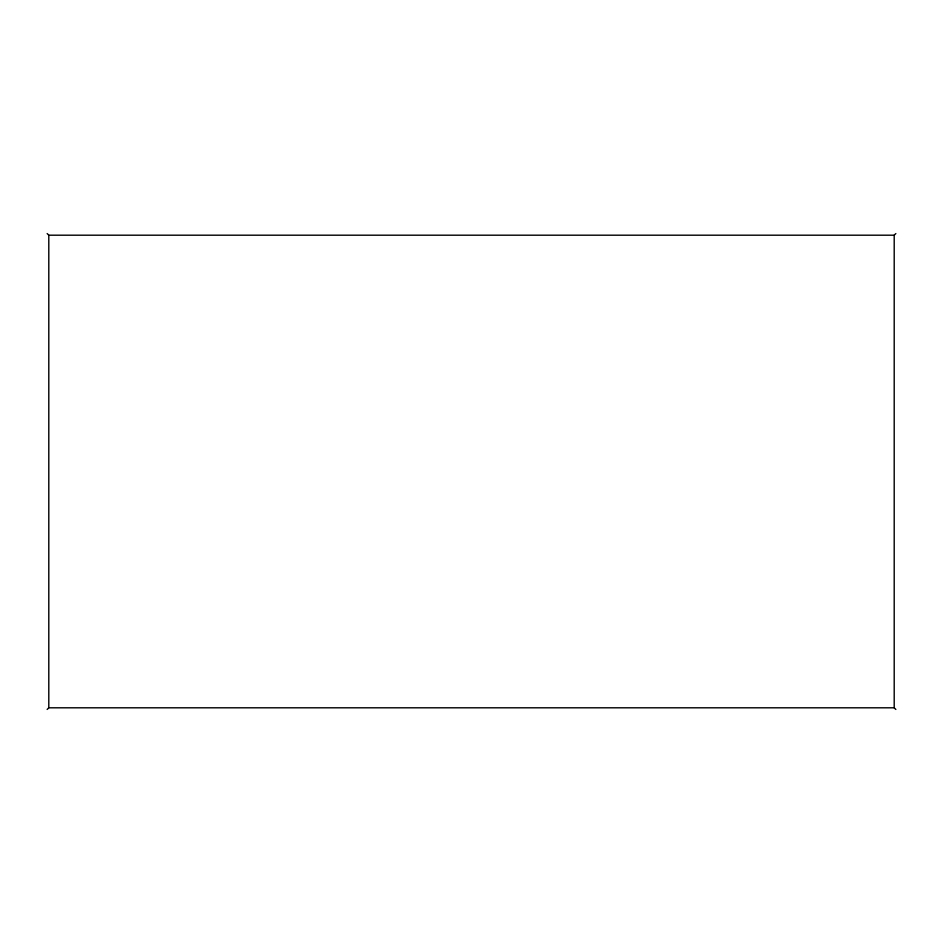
<?xml version="1.0" encoding="UTF-8"?>
<svg xmlns="http://www.w3.org/2000/svg" width="943" height="943" viewBox="0 0 943 943"><rect width="100%" height="100%" fill="white"/><g stroke="black" fill="none" stroke-linecap="round" stroke-linejoin="round"><path stroke-width="1.41" d="M47.15 709.442L48.8 707.804L894.2 707.804L895.85 709.442M47.15 233.558L48.8 235.196L894.2 235.196L895.85 233.558M894.2 235.196L894.2 707.804M48.8 235.196L48.8 707.804"/></g></svg>
